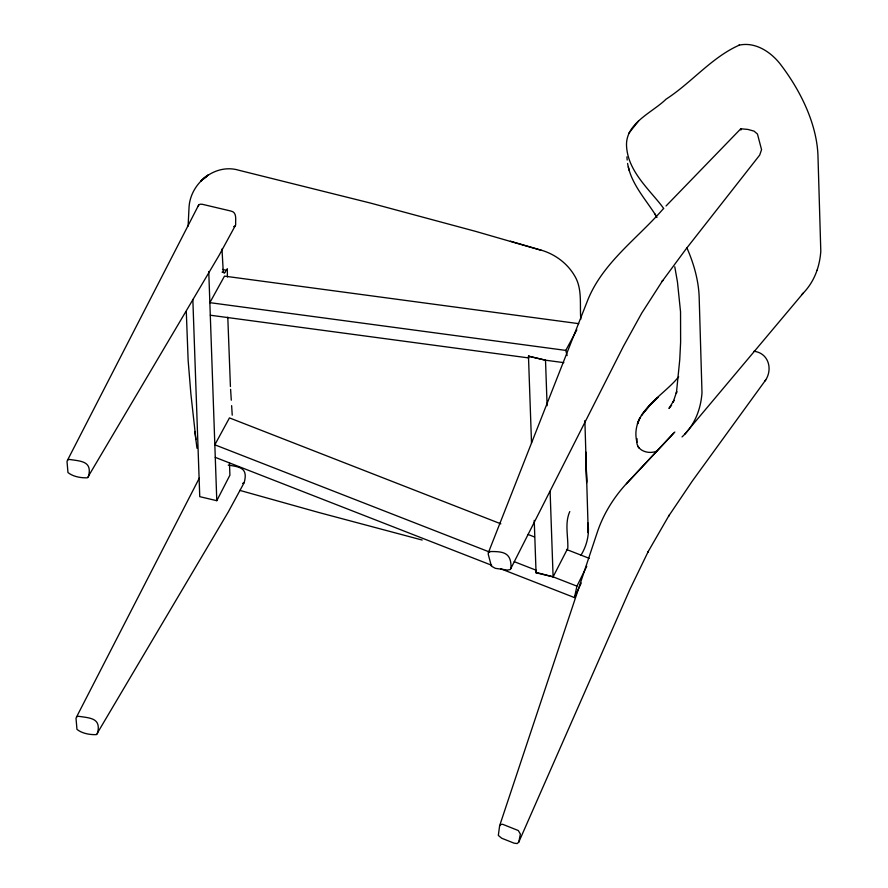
<?xml version="1.0" encoding="UTF-8"?>
<svg xmlns="http://www.w3.org/2000/svg" width="888" height="888" viewBox="0 0 888 888"><rect width="100%" height="100%" fill="white"/><g stroke="black" fill="none" stroke-linecap="round" stroke-linejoin="round"><path stroke-width="1.33" d="M657.142 450.926C648.473 455.122 634.298 450.216 637.151 438.761M510.989 568.52C511.599 552.58 503.718 551.37 489.654 551.548L488.411 552.58L488.222 554.19L491.386 566.144L495.36 568.342L507.636 570.085L510.334 569.497L623.443 346.287L641.702 313.187L662.759 280.43L662.126 281.385L685.969 249.073L759.673 155.123L761.56 149.684L757.464 134.044L754.056 131.124L747.874 129.426L740.803 128.771L666.044 205.983M188.101 226.129L189.044 207.27C190.376 183.161 215.207 162.97 239.105 170.318L370.274 203.019L475.491 231.335L541.48 250.405M626.617 483.449C613.885 497.269 603.729 513.486 597.624 531.29L499.622 825.773L498.323 835.43L501.687 838.228L514.085 843.167L517.182 843.556L518.77 842.135L630.158 588.833L648.251 551.47L647.729 552.38L669.175 515.173L668.664 516.072L692.374 480.963L765.734 379.931C772.926 368.62 768.275 353.002 753.99 351.26M518.77 842.135L520.368 834.043L518.292 830.535L502.697 824.308L501.221 824.353L499.622 825.773M500.799 568.82L574.447 597.569L576.934 586.147L586.768 566.267M88.367 477C92.618 461.094 81.507 461.283 69.053 459.396L67.532 460.162L67.022 461.571L67.965 472.538C73.082 476.712 81.052 478.066 87.479 477.788L219.103 255.344L235.165 225.863M97.369 733.832C101.621 717.915 90.498 718.103 78.055 716.228L76.535 716.993L76.024 718.403L76.967 729.37C82.085 733.532 90.054 734.898 96.47 734.609L228.327 511.877L244.167 482.684C248.163 468.231 240.581 466.922 228.26 465.123M739.382 45.099C711.699 57.265 691.375 82.873 666.067 99.167C652.236 112.754 624.93 123.277 626.573 146.587C628.105 170.074 646.664 187.013 660.472 204.218A161.216 96.692 40.7 0 1 663.769 208.591M198.168 206.382L198.69 204.973L200.211 204.207L202.32 204.296L230.98 211.067C237.307 212.299 235.331 219.935 235.675 224.453A4.251 2.831 27.2 0 1 233.633 226.618M569.796 511.555C564.579 523.099 568.231 536.097 567.821 548.218L553.102 576.845L536.063 572.816L534.232 520.379M488.411 552.58L587.889 299.756C603.03 262.482 637.573 238.417 663.158 208.946M574.447 597.569L581.252 583.016M67.532 460.162L198.69 204.973M221.978 249.006L223.299 272.516L224.675 272.749L227.328 268.642M76.535 716.993L199.456 477.822M192.84 299.434L199.756 496.658L216.794 500.688L229.903 475.18L229.47 462.759M531.524 443.101L528.471 356.166L545.51 360.195L563.869 362.659M536.063 572.816L536.197 570.24L514.252 561.682M567.11 355.589L565.778 350.405L576.845 329.87M580.952 555.233C586.868 545.676 589.599 534.243 587.945 523.043L588.267 532.733L584.87 420.535M764.934 381.019L765.734 379.931M628.804 133.278L638.572 121.012M671.606 405.294L668.953 408.458L673.925 400.366L673.104 402.264L676.723 391.541L676.367 393.428L679.753 359.662L680.619 342.158L680.541 311.81L677.466 282.051L674.78 266.788M684.648 434.343L803.451 292.896M673.581 433.166L626.429 483.716L674.847 432.023M678.665 376.756C663.214 396.314 629.548 412.088 636.94 442.335M244.167 482.684L242.568 483.472M738.705 45.266C755.433 41.281 771.683 52.414 781.229 65.346A161.239 96.703 40.7 0 1 800.155 95.016A163.459 98.046 40.7 0 1 817.97 155.8L820.801 251.293A163.658 98.168 40.7 0 1 817.06 270.218M578.721 323.654L224.486 276.135L209.846 302.653L565.778 350.405M210.29 315.218L528.749 357.942L528.671 355.766M222.522 269.408L226.451 270.341M222.056 272.128L224.675 272.749M528.471 356.166L545.51 360.195L547.108 405.727M536.274 572.427L553.102 576.845L576.934 586.147M422.189 540.048L318.881 512.52L239.782 490.376M510.4 241.192L541.858 250.349C555.211 254.401 567.177 263.303 574.347 275.347C582.617 288.489 579.609 304.551 580.785 319.225M500.843 523.831L229.459 417.893L214.829 444.799L489.732 552.103M527.983 534.432L534.443 536.951M566.5 549.461L589.199 558.33M215.273 457.364L491.752 565.29M638.383 447.097L639.282 448.296M637.906 446.187L638.594 447.263M656.954 217.471L655.044 214.13L655.544 214.996C645.121 198.579 630.802 183.383 627.594 163.448M628.316 166.9L629.359 170.796M740.947 130.037L740.803 128.771M186.302 311.755L188.145 360.406L190.876 393.85L195.926 439.505M194.838 431.479L196.981 448.24M627.172 160.051L626.928 156.865M230.425 386.58L227.794 317.16M230.603 389.31L231.291 400.199M231.635 405.65L232.234 415.184M550.105 491.286L553.102 576.845M208.758 271.517L216.794 500.688M586.657 481.451L585.825 452.048L586.646 482.994M227.339 270.03L227.406 276.956M686.813 247.685A163.459 98.046 40.7 0 1 699.167 297.236L701.997 392.729A163.658 98.168 40.7 0 1 698.257 411.655A162.77 97.625 40.7 0 1 690.198 427.605A161.128 96.648 40.7 0 1 682.028 436.918M801.72 294.638A161.416 96.814 40.7 0 0 808.99 286.169A162.77 97.625 40.7 0 0 817.06 270.218M638.561 420.612L637.418 423.976L640.093 417.427L638.561 420.612M649.739 405.428L641.358 415.451L649.905 405.272L657.975 397.358L649.739 405.428M207.137 175.602L200.81 181.108L207.137 175.602M205.317 177.323L203.541 178.854L207.947 175.103L205.317 177.323"/></g></svg>
